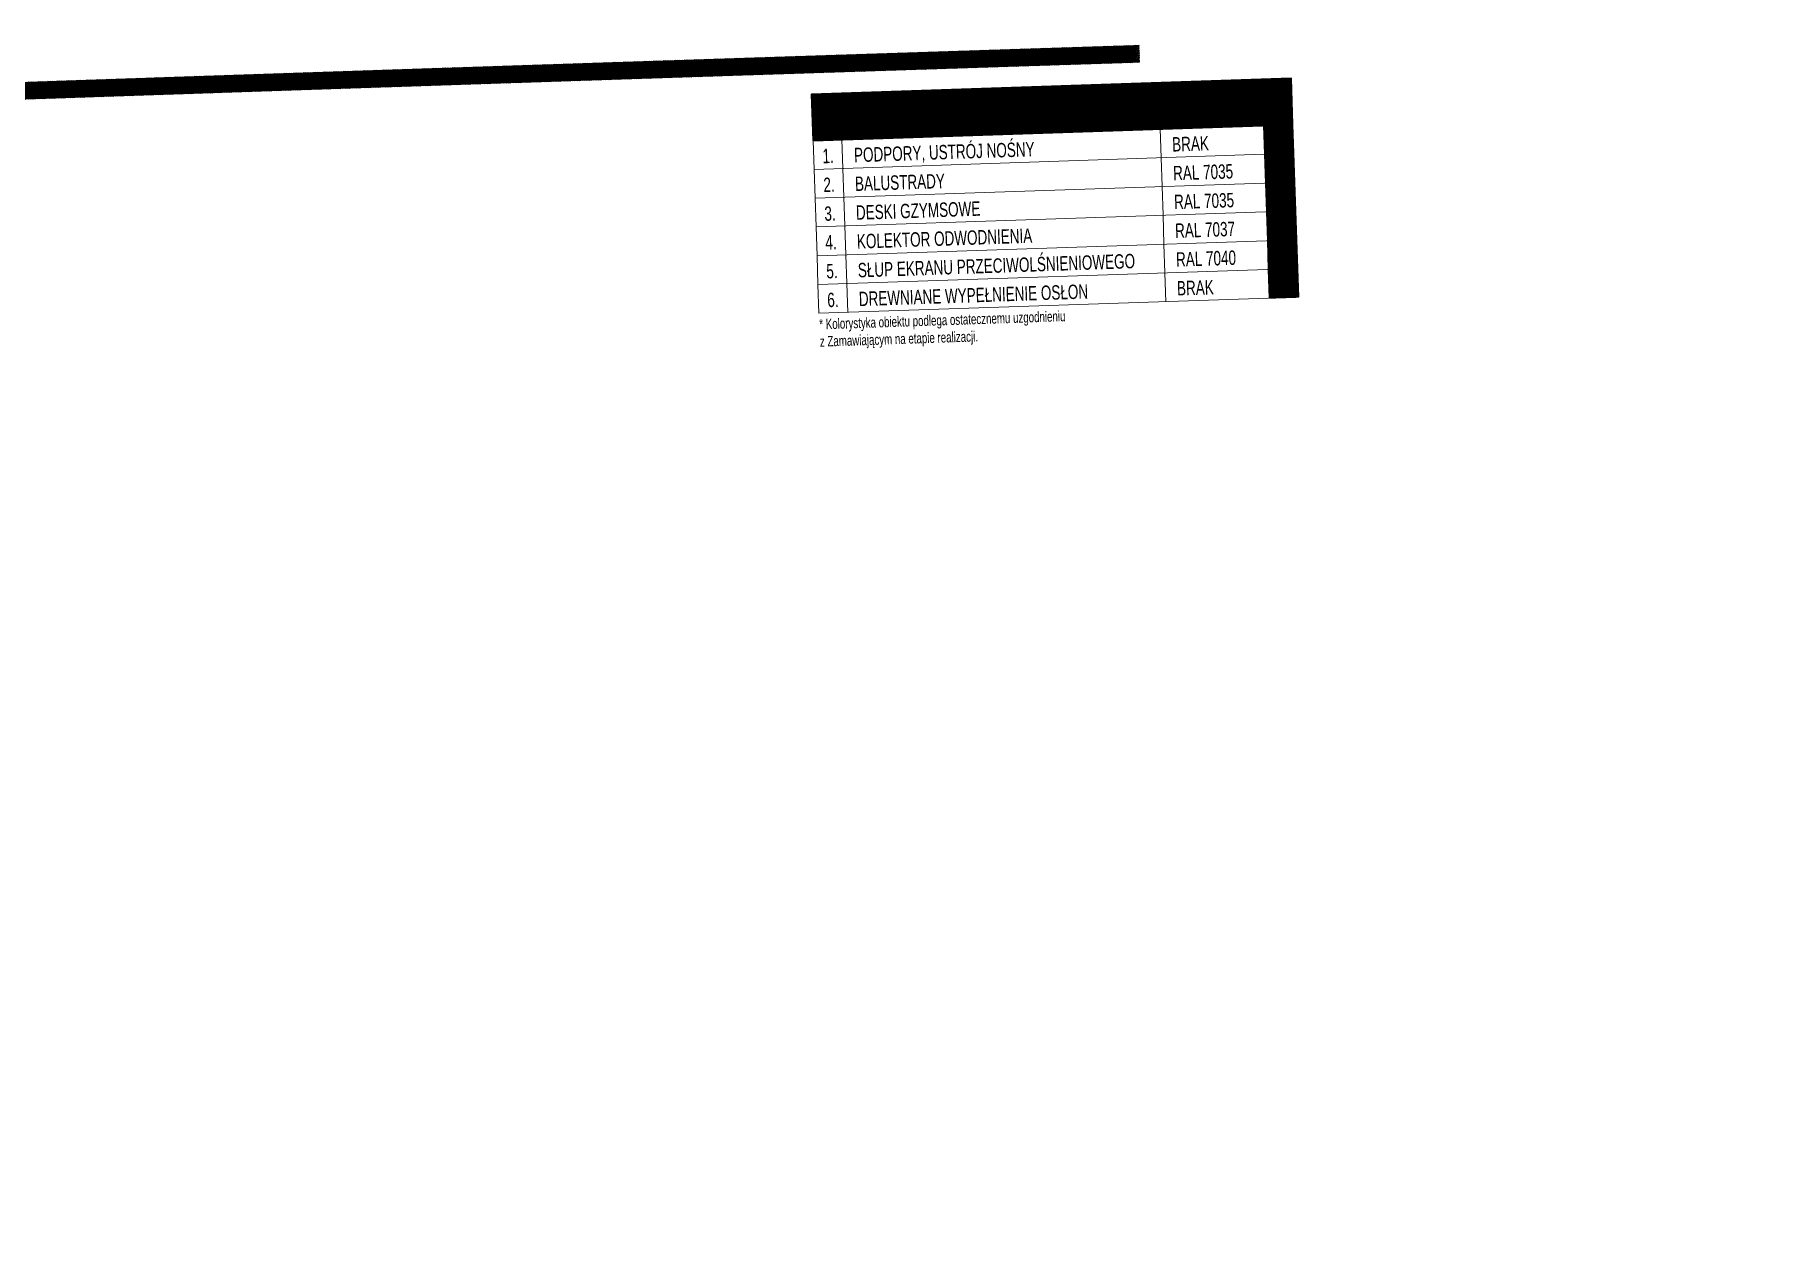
# Model space of a CAD drawing. Header units: metres. Extents: x 8395712 to 9795150, y 4166577 to 5794892.
# Drawn here: x 8418170.2 to 8418230, y 5772625.6 to 5772667.5 of the extents above; entities that cross this region are included whole.
import ezdxf
from ezdxf.enums import TextEntityAlignment as Align

# ---------------------------------------------------------------- set-up
doc = ezdxf.new("R2010")
doc.units = ezdxf.units.M
for name, color, linetype, lineweight in [('AII_M_kreskowanie', 8, 'Continuous', 0), ('AII_M_legenda', 1, 'Continuous', 25), ('AII_M_nawierzchnia', 9, 'Continuous', 18), ('AII_M_opisy wymiary', 1, 'Continuous', 25), ('AII_M_tabele', 1, 'Continuous', 25)]:
    doc.layers.add(name, color=color, linetype=linetype, lineweight=lineweight)
doc.styles.add('CDMSTYLE', font='CDMSIMPL.shx', dxfattribs={"width": 0.7, "bigfont": 'CDMBIGPL.shx'})

# ---------------------------------------------------------------- blocks, each defined once
blk = doc.blocks.new('*U390')
at = {"layer": 'AII_M_legenda', "linetype": 'Continuous', "lineweight": 25}
h = blk.add_hatch(dxfattribs=at)
h.set_pattern_fill('ANSI37', color=254, scale=0.04)
h.set_pattern_definition([(45, (-253.43985, -46.22293), (-0.08980256, 0.08980256), []), (135, (-253.43985, -46.22293), (-0.08980256, -0.08980256), [])])
h.paths.add_polyline_path([(0, 0), (83.23, 0), (83.23, 8), (0, 8)])
at = {"layer": 'AII_M_legenda', "color": 2, "linetype": 'Continuous', "lineweight": 35}
blk.add_lwpolyline([(0, 0), (83.23, 0), (83.23, 8), (0, 8)], close=True, dxfattribs=at)
at = {"lineweight": 25, "style": 'CDMSTYLE', "width": 0.7, "flags": 9}
for tag, p in [('OBIEKT', (-17.5, 2.25)), ('ELEMENT', (-2.5, 2.25))]:
    blk.add_attdef(tag, text='', height=2.5, dxfattribs=at).set_placement(p, align=Align.MIDDLE_RIGHT)
at = {"layer": 'AII_M_legenda', "color": 3, "linetype": 'Continuous', "lineweight": -2, "style": 'CDMSTYLE', "width": 0.6}
blk.add_attdef('NAGŁÓWEK', text='', height=4, rotation=360, dxfattribs=at).set_placement((4, 4), align=Align.MIDDLE_LEFT)
blk = doc.blocks.new('*U391')
at = {"layer": 'AII_M_kreskowanie', "lineweight": 13}
h = blk.add_hatch(dxfattribs=at)
h.set_pattern_fill('ANSI31', color=0, scale=0.01)
h.set_pattern_definition([(45, (2.22842, -1e-08), (-0.02245064, 0.02245064), [])])
h.paths.add_polyline_path([(78.23, 0), (83.23, 0), (83.23, -5), (78.23, -5)])
at = {"layer": 'AII_M_legenda', "color": 1, "linetype": 'Continuous', "lineweight": 18, "ltscale": 0.4}
for p, q in [((0, 0), (0, -5)), ((83.23, 0), (0, 0)), ((5, 0), (5, -5)), ((60.23, 0), (60.23, -5)), ((78.23, 0), (78.23, -5)), ((83.23, -5), (83.23, 0)), ((83.23, -5), (0, -5))]:
    blk.add_line(p, q, dxfattribs=at)
at = {"layer": 'Defpoints', "lineweight": 25, "elevation": 0}
blk.add_lwpolyline([(78.23, 0), (83.23, 0), (83.23, -5), (78.23, -5)], close=True, dxfattribs=at)
at = {"lineweight": 25, "style": 'CDMSTYLE', "width": 0.7, "flags": 9}
for tag, p in [('OBIEKT', (-17.5, -2.75)), ('ELEMENT', (-2.5, -2.75))]:
    blk.add_attdef(tag, text='', height=2.5, dxfattribs=at).set_placement(p, align=Align.MIDDLE_RIGHT)
at = {"layer": 'AII_M_legenda', "color": 1, "lineweight": 25, "style": 'CDMSTYLE', "width": 0.7, "flags": 8}
blk.add_attdef('NR', text='', height=2.5, dxfattribs=at).set_placement((2.5, -2.75), align=Align.MIDDLE_CENTER)
for tag, p in [('NAZWA', (7, -2.75)), ('KLASA', (62.23, -2.75))]:
    blk.add_attdef(tag, text='', height=2.5, dxfattribs=at).set_placement(p, align=Align.MIDDLE_LEFT)
blk = doc.blocks.new('*U392')
at = {"layer": 'AII_M_kreskowanie', "lineweight": 13}
h = blk.add_hatch(dxfattribs=at)
h.set_pattern_fill('ANSI31', color=0, scale=0.01)
h.set_pattern_definition([(45, (2.22842, -1e-08), (-0.02245064, 0.02245064), [])])
h.paths.add_polyline_path([(78.23, 0), (83.23, 0), (83.23, -5), (78.23, -5)])
at = {"layer": 'AII_M_legenda', "color": 1, "linetype": 'Continuous', "lineweight": 18, "ltscale": 0.4}
for p, q in [((0, 0), (0, -5)), ((83.23, 0), (0, 0)), ((5, 0), (5, -5)), ((60.23, 0), (60.23, -5)), ((78.23, 0), (78.23, -5)), ((83.23, -5), (83.23, 0)), ((83.23, -5), (0, -5))]:
    blk.add_line(p, q, dxfattribs=at)
at = {"layer": 'Defpoints', "lineweight": 25, "elevation": 0}
blk.add_lwpolyline([(78.23, 0), (83.23, 0), (83.23, -5), (78.23, -5)], close=True, dxfattribs=at)
at = {"lineweight": 25, "style": 'CDMSTYLE', "width": 0.7, "flags": 9}
for tag, p in [('OBIEKT', (-17.5, -2.75)), ('ELEMENT', (-2.5, -2.75))]:
    blk.add_attdef(tag, text='', height=2.5, dxfattribs=at).set_placement(p, align=Align.MIDDLE_RIGHT)
at = {"layer": 'AII_M_legenda', "color": 1, "lineweight": 25, "style": 'CDMSTYLE', "width": 0.7, "flags": 8}
blk.add_attdef('NR', text='', height=2.5, dxfattribs=at).set_placement((2.5, -2.75), align=Align.MIDDLE_CENTER)
for tag, p in [('NAZWA', (7, -2.75)), ('KLASA', (62.23, -2.75))]:
    blk.add_attdef(tag, text='', height=2.5, dxfattribs=at).set_placement(p, align=Align.MIDDLE_LEFT)
blk = doc.blocks.new('*U393')
at = {"layer": 'AII_M_kreskowanie', "lineweight": 13}
h = blk.add_hatch(dxfattribs=at)
h.set_pattern_fill('ANSI31', color=0, scale=0.01)
h.set_pattern_definition([(45, (2.22842, -1e-08), (-0.02245064, 0.02245064), [])])
h.paths.add_polyline_path([(78.23, 0), (83.23, 0), (83.23, -5), (78.23, -5)])
at = {"layer": 'AII_M_legenda', "color": 1, "linetype": 'Continuous', "lineweight": 18, "ltscale": 0.4}
for p, q in [((0, 0), (0, -5)), ((83.23, 0), (0, 0)), ((5, 0), (5, -5)), ((60.23, 0), (60.23, -5)), ((78.23, 0), (78.23, -5)), ((83.23, -5), (83.23, 0)), ((83.23, -5), (0, -5))]:
    blk.add_line(p, q, dxfattribs=at)
at = {"layer": 'Defpoints', "lineweight": 25, "elevation": 0}
blk.add_lwpolyline([(78.23, 0), (83.23, 0), (83.23, -5), (78.23, -5)], close=True, dxfattribs=at)
at = {"lineweight": 25, "style": 'CDMSTYLE', "width": 0.7, "flags": 9}
for tag, p in [('OBIEKT', (-17.5, -2.75)), ('ELEMENT', (-2.5, -2.75))]:
    blk.add_attdef(tag, text='', height=2.5, dxfattribs=at).set_placement(p, align=Align.MIDDLE_RIGHT)
at = {"layer": 'AII_M_legenda', "color": 1, "lineweight": 25, "style": 'CDMSTYLE', "width": 0.7, "flags": 8}
blk.add_attdef('NR', text='', height=2.5, dxfattribs=at).set_placement((2.5, -2.75), align=Align.MIDDLE_CENTER)
for tag, p in [('NAZWA', (7, -2.75)), ('KLASA', (62.23, -2.75))]:
    blk.add_attdef(tag, text='', height=2.5, dxfattribs=at).set_placement(p, align=Align.MIDDLE_LEFT)
blk = doc.blocks.new('*U394')
at = {"layer": 'AII_M_kreskowanie', "lineweight": 13}
h = blk.add_hatch(dxfattribs=at)
h.set_pattern_fill('ANSI31', color=0, scale=0.01)
h.set_pattern_definition([(45, (2.22842, -1e-08), (-0.02245064, 0.02245064), [])])
h.paths.add_polyline_path([(78.23, 0), (83.23, 0), (83.23, -5), (78.23, -5)])
at = {"layer": 'AII_M_legenda', "color": 1, "linetype": 'Continuous', "lineweight": 18, "ltscale": 0.4}
for p, q in [((0, 0), (0, -5)), ((83.23, 0), (0, 0)), ((5, 0), (5, -5)), ((60.23, 0), (60.23, -5)), ((78.23, 0), (78.23, -5)), ((83.23, -5), (83.23, 0)), ((83.23, -5), (0, -5))]:
    blk.add_line(p, q, dxfattribs=at)
at = {"layer": 'Defpoints', "lineweight": 25, "elevation": 0}
blk.add_lwpolyline([(78.23, 0), (83.23, 0), (83.23, -5), (78.23, -5)], close=True, dxfattribs=at)
at = {"lineweight": 25, "style": 'CDMSTYLE', "width": 0.7, "flags": 9}
for tag, p in [('OBIEKT', (-17.5, -2.75)), ('ELEMENT', (-2.5, -2.75))]:
    blk.add_attdef(tag, text='', height=2.5, dxfattribs=at).set_placement(p, align=Align.MIDDLE_RIGHT)
at = {"layer": 'AII_M_legenda', "color": 1, "lineweight": 25, "style": 'CDMSTYLE', "width": 0.7, "flags": 8}
blk.add_attdef('NR', text='', height=2.5, dxfattribs=at).set_placement((2.5, -2.75), align=Align.MIDDLE_CENTER)
for tag, p in [('NAZWA', (7, -2.75)), ('KLASA', (62.23, -2.75))]:
    blk.add_attdef(tag, text='', height=2.5, dxfattribs=at).set_placement(p, align=Align.MIDDLE_LEFT)
blk = doc.blocks.new('*U395')
at = {"layer": 'AII_M_kreskowanie', "lineweight": 13}
h = blk.add_hatch(dxfattribs=at)
h.set_pattern_fill('ANSI31', color=0, scale=0.01)
h.set_pattern_definition([(45, (2.22842, -1e-08), (-0.02245064, 0.02245064), [])])
h.paths.add_polyline_path([(78.23, 0), (83.23, 0), (83.23, -5), (78.23, -5)])
at = {"layer": 'AII_M_legenda', "color": 1, "linetype": 'Continuous', "lineweight": 18, "ltscale": 0.4}
for p, q in [((0, 0), (0, -5)), ((83.23, 0), (0, 0)), ((5, 0), (5, -5)), ((60.23, 0), (60.23, -5)), ((78.23, 0), (78.23, -5)), ((83.23, -5), (83.23, 0)), ((83.23, -5), (0, -5))]:
    blk.add_line(p, q, dxfattribs=at)
at = {"layer": 'Defpoints', "lineweight": 25, "elevation": 0}
blk.add_lwpolyline([(78.23, 0), (83.23, 0), (83.23, -5), (78.23, -5)], close=True, dxfattribs=at)
at = {"lineweight": 25, "style": 'CDMSTYLE', "width": 0.7, "flags": 9}
for tag, p in [('OBIEKT', (-17.5, -2.75)), ('ELEMENT', (-2.5, -2.75))]:
    blk.add_attdef(tag, text='', height=2.5, dxfattribs=at).set_placement(p, align=Align.MIDDLE_RIGHT)
at = {"layer": 'AII_M_legenda', "color": 1, "lineweight": 25, "style": 'CDMSTYLE', "width": 0.7, "flags": 8}
blk.add_attdef('NR', text='', height=2.5, dxfattribs=at).set_placement((2.5, -2.75), align=Align.MIDDLE_CENTER)
for tag, p in [('NAZWA', (7, -2.75)), ('KLASA', (62.23, -2.75))]:
    blk.add_attdef(tag, text='', height=2.5, dxfattribs=at).set_placement(p, align=Align.MIDDLE_LEFT)

msp = doc.modelspace()

# ---------------------------------------------------------------- hatches: boundary and pattern name
at = {"layer": 'AII_M_kreskowanie', "lineweight": 0, "true_color": 0xc5c7c4}
h = msp.add_hatch(dxfattribs=at)
h.set_pattern_fill('ANSI37', color=9, scale=0.01, angle=118.530176)
h.set_pattern_definition([(159.2029170518, (1488634.98466, -798209.058678), (-0.01127313493257, -0.02968128920367), []), (249.2029170518, (1488634.98466, -798209.058678), (0.02968128920367, -0.01127313493257), [])])
edge = h.paths.add_edge_path()
edge.add_line((8418208.5291, 5772666.5129), (8418208.509, 5772667.1126))
edge.add_spline(control_points=[(8418208.509, 5772667.1126), (8418185.7874, 5772666.3812), (8418163.0671, 5772665.6111), (8418140.3482, 5772664.8022)], knot_values=[-0.0087449, -0.0087449, -0.0087449, -0.0087449, -0.0053349, -0.0053349, -0.0053349, -0.0053349], degree=3, periodic=0)
edge.add_line((8418140.3482, 5772664.8022), (8418140.3683, 5772664.2026))
edge.add_spline(control_points=[(8418140.3683, 5772664.2026), (8418163.0872, 5772665.0114), (8418185.8075, 5772665.7815), (8418208.5291, 5772666.5129)], knot_values=[-0.0087449, -0.0087449, -0.0087449, -0.0087449, -0.0053349, -0.0053349, -0.0053349, -0.0053349], degree=3, periodic=0)

# ---------------------------------------------------------------- linework, layer by layer
at = {"layer": 'AII_M_opisy wymiary', "color": 1, "linetype": 'ByBlock', "lineweight": 40}
msp.add_circle((8418171.8303, 5772432.124), 22459.4841, dxfattribs=at)

# ---------------------------------------------------------------- block references
at = {"layer": 'AII_M_kreskowanie', "color": 9, "lineweight": 0}
ref = msp.add_blockref('*U393', (8418197.264, 5772661.7998), dxfattribs=dict(at, xscale=0.2000000000000001, yscale=0.2000000000000001, zscale=0.2000000000000001, rotation=1.920622450795788))
ref.add_attrib('NR', '3.', dxfattribs={"layer": 'AII_M_legenda', "color": 1, "lineweight": 25, "height": 0.5, "rotation": 1.920622, "style": 'CDMSTYLE', "width": 0.7}).set_placement((8418197.7822, 5772661.2669), align=Align.MIDDLE_CENTER)
ref.add_attrib('NAZWA', 'DESKI GZYMSOWE', dxfattribs={"layer": 'AII_M_legenda', "color": 1, "lineweight": 25, "height": 0.5, "rotation": 1.920622, "style": 'CDMSTYLE', "width": 0.7}).set_placement((8418198.6817, 5772661.2971), align=Align.MIDDLE_LEFT)
ref.add_attrib('KLASA', 'RAL 7035', dxfattribs={"layer": 'AII_M_legenda', "color": 1, "lineweight": 25, "height": 0.5, "rotation": 1.920622, "style": 'CDMSTYLE', "width": 0.7}).set_placement((8418209.7212, 5772661.6673), align=Align.MIDDLE_LEFT)
at = {"layer": 'AII_M_kreskowanie', "color": 253}
ref = msp.add_blockref('*U395', (8418197.3311, 5772659.801), dxfattribs=dict(at, xscale=0.1999999999999998, yscale=0.1999999999999998, zscale=0.1999999999999998, rotation=1.920622450795788))
ref.add_attrib('NR', '5.', dxfattribs={"layer": 'AII_M_legenda', "color": 1, "lineweight": 25, "height": 0.5, "rotation": 1.920622, "style": 'CDMSTYLE', "width": 0.7}).set_placement((8418197.8492, 5772659.268), align=Align.MIDDLE_CENTER)
ref.add_attrib('NAZWA', 'SŁUP EKRANU PRZECIWOLŚNIENIOWEGO', dxfattribs={"layer": 'AII_M_legenda', "color": 1, "lineweight": 25, "height": 0.5, "rotation": 1.920622, "style": 'CDMSTYLE', "width": 0.7}).set_placement((8418198.7487, 5772659.2982), align=Align.MIDDLE_LEFT)
ref.add_attrib('KLASA', 'RAL 7040', dxfattribs={"layer": 'AII_M_legenda', "color": 1, "lineweight": 25, "height": 0.5, "rotation": 1.920622, "style": 'CDMSTYLE', "width": 0.7}).set_placement((8418209.7882, 5772659.6684), align=Align.MIDDLE_LEFT)
at = {"layer": 'AII_M_kreskowanie', "color": 9}
ref = msp.add_blockref('*U395', (8418197.3646, 5772658.8015), dxfattribs=dict(at, xscale=0.1999999999999998, yscale=0.1999999999999998, zscale=0.1999999999999998, rotation=1.920622450795788))
ref.add_attrib('NR', '6.', dxfattribs={"layer": 'AII_M_legenda', "color": 1, "lineweight": 25, "height": 0.5, "rotation": 1.920622, "style": 'CDMSTYLE', "width": 0.7}).set_placement((8418197.8827, 5772658.2686), align=Align.MIDDLE_CENTER)
ref.add_attrib('NAZWA', 'DREWNIANE WYPEŁNIENIE OSŁON', dxfattribs={"layer": 'AII_M_legenda', "color": 1, "lineweight": 25, "height": 0.5, "rotation": 1.920622, "style": 'CDMSTYLE', "width": 0.7}).set_placement((8418198.7822, 5772658.2987), align=Align.MIDDLE_LEFT)
ref.add_attrib('KLASA', 'BRAK', dxfattribs={"layer": 'AII_M_legenda', "color": 1, "lineweight": 25, "height": 0.5, "rotation": 1.920622, "style": 'CDMSTYLE', "width": 0.7}).set_placement((8418209.8217, 5772658.6689), align=Align.MIDDLE_LEFT)
at = {"layer": 'AII_M_nawierzchnia', "color": 8, "linetype": 'Continuous'}
ref = msp.add_blockref('*U394', (8418197.2976, 5772660.8004), dxfattribs=dict(at, xscale=0.2, yscale=0.2, zscale=0.2, rotation=1.920622450795788))
ref.add_attrib('NR', '4.', dxfattribs={"layer": 'AII_M_legenda', "color": 1, "lineweight": 25, "height": 0.5, "rotation": 1.920622, "style": 'CDMSTYLE', "width": 0.7}).set_placement((8418197.8157, 5772660.2675), align=Align.MIDDLE_CENTER)
ref.add_attrib('NAZWA', 'KOLEKTOR ODWODNIENIA', dxfattribs={"layer": 'AII_M_legenda', "color": 1, "lineweight": 25, "height": 0.5, "rotation": 1.920622, "style": 'CDMSTYLE', "width": 0.7}).set_placement((8418198.7152, 5772660.2976), align=Align.MIDDLE_LEFT)
ref.add_attrib('KLASA', 'RAL 7037', dxfattribs={"layer": 'AII_M_legenda', "color": 1, "lineweight": 25, "height": 0.5, "rotation": 1.920622, "style": 'CDMSTYLE', "width": 0.7}).set_placement((8418209.7547, 5772660.6678), align=Align.MIDDLE_LEFT)
at = {"layer": 'AII_M_tabele', "xscale": 0.2000000000000001, "yscale": 0.2000000000000001, "zscale": 0.2000000000000001, "rotation": 1.920622450795788}
msp.add_blockref('*U390', (8418197.197, 5772663.7987), dxfattribs=at).add_auto_attribs({'NAGŁÓWEK': 'KOLORYSTYKA OBIEKTU*'})
at = {"layer": 'AII_M_tabele', "color": 7, "lineweight": 25, "true_color": 0xffffff}
ref = msp.add_blockref('*U391', (8418197.197, 5772663.7987), dxfattribs=dict(at, xscale=0.2000000000000001, yscale=0.2000000000000001, zscale=0.2000000000000001, rotation=1.920622450795788))
ref.add_attrib('NR', '1.', dxfattribs={"layer": 'AII_M_legenda', "color": 1, "lineweight": 25, "height": 0.5, "rotation": 1.920622, "style": 'CDMSTYLE', "width": 0.7}).set_placement((8418197.7152, 5772663.2658), align=Align.MIDDLE_CENTER)
ref.add_attrib('NAZWA', 'PODPORY, USTRÓJ NOŚNY', dxfattribs={"layer": 'AII_M_legenda', "color": 1, "lineweight": 25, "height": 0.5, "rotation": 1.920622, "style": 'CDMSTYLE', "width": 0.7}).set_placement((8418198.6147, 5772663.2959), align=Align.MIDDLE_LEFT)
ref.add_attrib('KLASA', 'BRAK', dxfattribs={"layer": 'AII_M_legenda', "color": 1, "lineweight": 25, "height": 0.5, "rotation": 1.920622, "style": 'CDMSTYLE', "width": 0.7}).set_placement((8418209.6541, 5772663.6661), align=Align.MIDDLE_LEFT)
at = {"layer": 'AII_M_tabele', "color": 9, "lineweight": 25}
ref = msp.add_blockref('*U392', (8418197.2305, 5772662.7993), dxfattribs=dict(at, xscale=0.2000000000000001, yscale=0.2000000000000001, zscale=0.2000000000000001, rotation=1.920622450795788))
ref.add_attrib('NR', '2.', dxfattribs={"layer": 'AII_M_legenda', "color": 1, "lineweight": 25, "height": 0.5, "rotation": 1.920622, "style": 'CDMSTYLE', "width": 0.7}).set_placement((8418197.7487, 5772662.2663), align=Align.MIDDLE_CENTER)
ref.add_attrib('NAZWA', 'BALUSTRADY', dxfattribs={"layer": 'AII_M_legenda', "color": 1, "lineweight": 25, "height": 0.5, "rotation": 1.920622, "style": 'CDMSTYLE', "width": 0.7}).set_placement((8418198.6482, 5772662.2965), align=Align.MIDDLE_LEFT)
ref.add_attrib('KLASA', 'RAL 7035', dxfattribs={"layer": 'AII_M_legenda', "color": 1, "lineweight": 25, "height": 0.5, "rotation": 1.920622, "style": 'CDMSTYLE', "width": 0.7}).set_placement((8418209.6876, 5772662.6667), align=Align.MIDDLE_LEFT)

# ---------------------------------------------------------------- texts
at = {"layer": 'AII_M_tabele', "color": 9, "lineweight": 25, "ltscale": 0.5, "insert": (8418197.4048, 5772657.6022), "char_height": 0.36, "attachment_point": 1, "rotation": 1.920622, "style": 'CDMSTYLE'}
msp.add_mtext_dynamic_manual_height_columns('\\pxi-1,l1;* Kolorystyka obiektu podlega ostatecznemu uzgodnieniu ^Jz Zamawiającym na etapie realizacji. ', width=14.792391, gutter_width=1.25, heights=[3.3567], dxfattribs=at)

doc.saveas('drawing.dxf')
